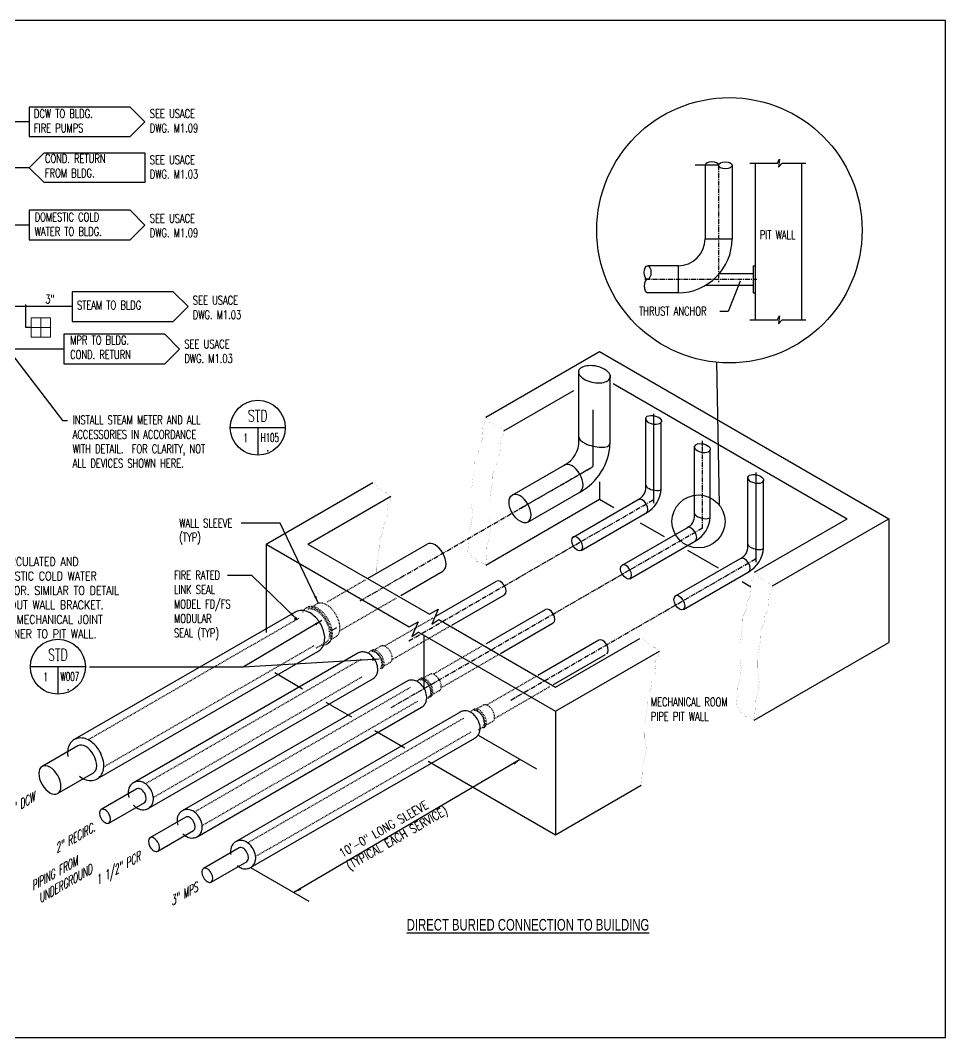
# Model space of a CAD drawing. Header units: inches. Extents: x 0 to 204, y 0 to 260.
# Drawn here: x 84 to 204, y 0 to 132 of the extents above; entities that cross this region are included whole.
import ezdxf
from ezdxf.enums import TextEntityAlignment as Align

# ---------------------------------------------------------------- set-up
doc = ezdxf.new("R2010")
doc.units = ezdxf.units.IN
doc.header["$LTSCALE"] = 0.5
doc.header["$MEASUREMENT"] = 0
doc.linetypes.add('CENTER', pattern=[2, 1.25, -0.25, 0.25, -0.25])
doc.linetypes.add('HIDDEN16', pattern=[0.023438, 0.015625, -0.007812])
doc.layers.get('0').update_dxf_attribs({"color": 255})
for name, color, linetype in [('FH-TITLES', 101, 'Continuous'), ('MU-DWG-TEXT', 21, 'Continuous'), ('MU-EXST', 253, 'Continuous'), ('MU-EXST-UTLDR', 253, 'Continuous'), ('MU-HDDN', 253, 'HIDDEN16'), ('MU-PIPE', 10, 'Continuous'), ('MU-TARGET', 52, 'Continuous'), ('MU-THIN-LINE', 204, 'Continuous')]:
    doc.layers.add(name, color=color, linetype=linetype)
doc.layers.add('PS_TEXT', color=52, linetype='Continuous', lineweight=13)
doc.styles.add('romans', font='romans.shx', dxfattribs={"width": 0.7})
doc.dimstyles.get("Standard").update_dxf_attribs({"dimtxt": 0.09375, "dimasz": 0.078125, "dimexe": 0.0625, "dimexo": 0.0625, "dimgap": 0.046875, "dimtad": 1, "dimdec": 8, "dimzin": 0, "dimdsep": 46, "dimlunit": 4, "dimtxsty": 'romans', "dimblk": 'ARCHTICK', "dimcen": 0.09, "dimclrd": 254, "dimclre": 254, "dimclrt": 151, "dimadec": 0, "dimazin": 0, "dimtfac": 1, "dimtdec": 8, "dimtofl": 0, "dimtmove": 0, "dimatfit": 3, "dimfxl": 1, "dimtolj": 1, "dimtzin": 0, "dimlwd": -1, "dimlwe": -1, "dimarcsym": 0})

# ---------------------------------------------------------------- blocks, each defined once
blk = doc.blocks.new('Pt of Demarcation')
at = {"layer": 'PS_TEXT'}
for p, q in [((-5, 0), (5, 0)), ((0, 5), (0, -5))]:
    blk.add_line(p, q, dxfattribs=at)
blk.add_lwpolyline([(-5, 5), (-5, -5), (5, -5), (5, 5)], close=True, dxfattribs=at)
for points in [[(-5, 5), (0, 0), (-5, 0), (-5, 5)], [(-5, 5), (0, 0), (0, 5), (-5, 5)], [(5, -5), (0, 0), (0, -5), (5, -5)], [(5, -5), (0, 0), (5, 0), (5, -5)]]:
    blk.add_solid(points, dxfattribs=at)
blk = doc.blocks.new('_ArchTick')
at = {"color": 0, "linetype": 'ByBlock', "const_width": 0.15}
blk.add_lwpolyline([(-0.5, -0.5), (0.5, 0.5)], dxfattribs=at)
blk = doc.blocks.new('DTLBUBB')
at = {"linetype": 'Continuous'}
for p, q in [((0.297, 0), (-0.297, 0)), ((0, 0), (0, -0.297))]:
    blk.add_line(p, q, dxfattribs=at)
blk.add_circle((0, 0), 0.297, dxfattribs=at)
at = {"color": 250}
for p in [(0, 0.067), (-0.154, -0.25), (0.11, -0.25)]:
    blk.add_point(p, dxfattribs=at)
at = {"style": 'romans'}
for tag, height, width, p in [('DTL#', 0.125, 0.7, (0, 0.067)), ('WHERE_CUT', 0.0938, 0.6, (-0.103, -0.169)), ('WHERE_DRAWN', 0.0938, 0.6, (0.117, -0.169))]:
    blk.add_attdef(tag, text='', height=height, dxfattribs=dict(at, width=width)).set_placement(p, align=Align.CENTER)

msp = doc.modelspace()

# ---------------------------------------------------------------- linework, layer by layer
for p, q in [((174.55, 113.19), (171.53, 113.19)), ((172.8, 113.19), (172.8, 103.65)), ((176.3, 113.19), (176.3, 103.65)), ((172.8, 103.65), (176.3, 103.65)), ((169.3, 100.15), (165.33, 100.15)), ((169.3, 100.15), (169.3, 96.65)), ((174.66, 99.15), (179.05, 99.15)), ((179.05, 100.15), (179.3, 100.15)), ((179.05, 100.15), (179.05, 96.65)), ((169.3, 96.65), (165.33, 96.65)), ((172.91, 97.65), (179.05, 97.65)), ((179.05, 96.65), (179.3, 96.65)), ((156.42, 77.22), (156.42, 86.55)), ((160.48, 77.04), (160.48, 85.98)), ((165.09, 71.3), (165.09, 80.39)), ((167.12, 71.21), (167.12, 79.91)), ((171.43, 67.64), (171.43, 76.73)), ((173.46, 67.55), (173.46, 76.25)), ((147.78, 70.4), (154.91, 74.52)), ((178.36, 63.64), (178.36, 72.73)), ((180.39, 63.55), (180.39, 72.25)), ((149.8, 66.89), (156.93, 71.01)), ((155.7, 64.96), (164.34, 69.95)), ((156.72, 63.21), (165.32, 68.18)), ((162.04, 61.31), (170.67, 66.29)), ((129.01, 59.57), (136.75, 64.04)), ((163.05, 59.55), (171.66, 64.52)), ((168.97, 57.31), (177.6, 62.29)), ((133.35, 57.39), (138.78, 60.53)), ((169.98, 55.55), (178.58, 60.52)), ((137.87, 54.67), (145.76, 59.22)), ((139.94, 53.52), (146.77, 57.47)), ((144.45, 51.15), (152.1, 55.57)), ((119.63, 55.21), (90.98, 38.67)), ((124.35, 52.84), (125.04, 53.24)), ((146.27, 49.86), (153.11, 53.81)), ((159.03, 51.57), (151.12, 47)), ((93.93, 33.57), (122.58, 50.11)), ((127.74, 49.88), (98.64, 33.08)), ((153.12, 45.81), (159.9, 49.73)), ((100.57, 29.73), (129.68, 46.54)), ((134.08, 46.22), (104.98, 29.42)), ((106.91, 26.07), (136.01, 42.88)), ((141.01, 42.22), (111.9, 25.42)), ((113.84, 22.07), (142.95, 38.88)), ((143.36, 39.25), (143.29, 39.21)), ((91.44, 37.87), (86.8, 35.19)), ((88.82, 31.68), (93.47, 34.36)), ((99.1, 32.28), (94.45, 29.6)), ((95.47, 27.85), (100.11, 30.53)), ((105.44, 28.62), (100.79, 25.94)), ((101.8, 24.19), (106.45, 26.87)), ((112.36, 24.62), (107.72, 21.94)), ((108.73, 20.19), (113.38, 22.87))]:
    msp.add_line(p, q)
at = {"color": 252, "linetype": 'CENTER'}
for p, q in [((174.55, 113.19), (174.55, 98.01)), ((164.99, 98.4), (179.5, 98.4)), ((172.45, 66.06), (172.45, 77.45)), ((128.07, 56.68), (158.25, 74.1)), ((148.78, 68.64), (158.25, 74.1)), ((134.35, 51.47), (166.11, 69.8)), ((132.09, 42.84), (172.45, 66.14)), ((147.62, 43.81), (179.37, 62.14))]:
    msp.add_line(p, q, dxfattribs=at)
for centre, radius, start, end in [((169.3, 103.65), 3.5, 270, 0), ((169.3, 103.65), 7, 270, 0), ((153.01, 77.36), 3.42, 296.2812, 2.2686), ((152.95, 77.39), 7.52, 298.579, 357.319), ((163.39, 71.37), 1.71, 296.2812, 2.2686), ((163.36, 71.39), 3.76, 298.579, 357.319), ((169.73, 67.71), 1.71, 296.2812, 2.2686), ((169.7, 67.73), 3.76, 298.579, 357.319), ((176.65, 63.71), 1.71, 296.2812, 2.2686), ((176.62, 63.73), 3.76, 298.579, 357.319)]:
    msp.add_arc(centre, radius, start, end)
for centre, major_axis, ratio, start_param, end_param in [((173.68, 113.19), (-0.875, 0), 0.512076, 3.141593, 6.283185), ((165.33, 97.53), (0, -0.875), 0.512076, 3.141593, 6.283185), ((158.45, 86.07), (2.05, -0.39), 0.510715, 3.062383, 6.203976), ((166.11, 80.15), (1.02, -0.2), 0.510715, 3.062383, 6.203976), ((158.45, 77.51), (-2.03, 0.47), 0.376443, 0, 3.141593), ((172.45, 76.49), (1.02, -0.2), 0.510715, 3.062383, 6.203976), ((155.54, 72.54), (-1.01, 1.75), 0.57735, 3.141593, 6.283185), ((179.37, 72.49), (1.02, -0.2), 0.510715, 3.062383, 6.203976), ((166.11, 71.45), (-1.01, 0.24), 0.376443, 0, 3.141593), ((148.8, 68.65), (-1.01, 1.75), 0.57735, 3.141593, 6.283185), ((164.65, 68.96), (-0.507, 0.877), 0.57735, 3.141593, 6.283185), ((172.45, 67.79), (-1.01, 0.24), 0.376443, 0, 3.141593), ((170.99, 65.3), (-0.507, 0.877), 0.57735, 3.141593, 6.283185), ((156.21, 64.09), (-0.507, 0.877), 0.57735, 3.141593, 6.283185), ((137.77, 62.28), (-1.01, 1.75), 0.57735, 3.141593, 6.283185), ((179.37, 63.79), (-1.01, 0.24), 0.376443, 0, 3.141593), ((177.92, 61.3), (-0.507, 0.877), 0.57735, 3.141593, 6.283185), ((162.55, 60.43), (-0.507, 0.877), 0.57735, 3.141593, 6.283185), ((146.27, 58.35), (-0.507, 0.877), 0.57735, 3.141593, 6.283185), ((169.48, 56.43), (-0.507, 0.877), 0.57735, 3.141593, 6.283185), ((152.6, 54.69), (-0.507, 0.877), 0.57735, 3.141593, 6.283185), ((159.53, 50.69), (-0.507, 0.877), 0.57735, 3.141593, 6.283185), ((92.45, 36.12), (-1.01, 1.76), 0.57735, 3.141593, 6.283185), ((87.81, 33.44), (1.01, -1.76), 0.57735, 3.141593, 6.283185), ((87.81, 33.44), (-1.01, 1.76), 0.57735, 3.141593, 6.283185), ((99.6, 31.41), (-0.507, 0.878), 0.57735, 3.141593, 6.283185), ((94.96, 28.73), (0.507, -0.878), 0.57735, 3.141593, 6.283185), ((94.96, 28.73), (-0.507, 0.878), 0.57735, 3.141593, 6.283185), ((105.94, 27.75), (-0.507, 0.878), 0.57735, 3.141593, 6.283185), ((101.3, 25.07), (0.507, -0.878), 0.57735, 3.141593, 6.283185), ((101.3, 25.07), (-0.507, 0.878), 0.57735, 3.141593, 6.283185), ((112.87, 23.75), (-0.507, 0.878), 0.57735, 3.141593, 6.283185), ((108.23, 21.07), (0.507, -0.878), 0.57735, 3.141593, 6.283185), ((108.23, 21.07), (-0.507, 0.878), 0.57735, 3.141593, 6.283185)]:
    msp.add_ellipse(centre, major_axis=major_axis, ratio=ratio, start_param=start_param, end_param=end_param)
for centre, major_axis in [((175.43, 113.19), (-0.875, 0)), ((165.33, 99.28), (0, -0.875))]:
    msp.add_ellipse(centre, major_axis=major_axis, ratio=0.512076)
at = {"extrusion": (0, 0, -1)}
for centre, major_axis, ratio, start_param, end_param in [((158.45, 86.07), (2.03, -0.44), 0.535196, 3.169823, 6.311416), ((166.11, 80.15), (1.02, -0.22), 0.535196, 3.169823, 6.311416), ((172.44, 76.49), (1.02, -0.22), 0.535196, 3.169823, 6.311416), ((179.37, 72.49), (1.02, -0.22), 0.535196, 3.169823, 6.311416), ((148.8, 68.65), (-1.01, 1.75), 0.57735, 3.141593, 6.283185), ((156.21, 64.09), (-0.507, 0.877), 0.57735, 3.141593, 6.283185), ((162.55, 60.43), (-0.507, 0.877), 0.57735, 3.141593, 6.283185), ((169.48, 56.43), (-0.507, 0.877), 0.57735, 3.141593, 6.283185)]:
    msp.add_ellipse(centre, major_axis=major_axis, ratio=ratio, start_param=start_param, end_param=end_param, dxfattribs=at)
for points, knots in [([(122.55, 50.09), (122.74, 50.2), (122.9, 50.34), (123.21, 50.73), (123.32, 50.98), (123.45, 51.5), (123.47, 51.76), (123.42, 52.52), (123.26, 53.02), (122.8, 53.95), (122.48, 54.37), (121.85, 54.94), (121.56, 55.14), (121.01, 55.36), (120.76, 55.42), (120.23, 55.43), (119.95, 55.38), (119.67, 55.23), (119.64, 55.21), (119.6, 55.19)], [6.271899, 6.271899, 6.271899, 6.271899, 6.505473, 6.505473, 6.826269, 6.826269, 7.147064, 7.147064, 7.756906, 7.756906, 8.366747, 8.366747, 8.782764, 8.782764, 9.089079, 9.089079, 9.395393, 9.395393, 9.436065, 9.436065, 9.436065, 9.436065]), ([(129.65, 46.52), (129.81, 46.61), (129.93, 46.72), (130.14, 46.98), (130.21, 47.12), (130.3, 47.4), (130.33, 47.53), (130.35, 47.8), (130.34, 47.93), (130.29, 48.32), (130.2, 48.58), (129.97, 49.06), (129.81, 49.28), (129.49, 49.61), (129.35, 49.73), (129, 49.93), (128.81, 50.01), (128.43, 50.06), (128.27, 50.06), (127.97, 49.99), (127.84, 49.94), (127.72, 49.87)], [6.271899, 6.271899, 6.271899, 6.271899, 6.511832, 6.511832, 6.751765, 6.751765, 6.991699, 6.991699, 7.231632, 7.231632, 7.749423, 7.749423, 8.267214, 8.267214, 8.631944, 8.631944, 8.996674, 8.996674, 9.244455, 9.244455, 9.436065, 9.436065, 9.436065, 9.436065]), ([(136, 42.87), (136.15, 42.95), (136.28, 43.07), (136.49, 43.33), (136.56, 43.47), (136.65, 43.75), (136.68, 43.88), (136.69, 44.15), (136.69, 44.28), (136.64, 44.67), (136.55, 44.93), (136.31, 45.4), (136.16, 45.62), (135.84, 45.95), (135.69, 46.07), (135.35, 46.27), (135.16, 46.35), (134.78, 46.41), (134.61, 46.41), (134.31, 46.34), (134.19, 46.29), (134.06, 46.22)], [6.271899, 6.271899, 6.271899, 6.271899, 6.511832, 6.511832, 6.751765, 6.751765, 6.991699, 6.991699, 7.231632, 7.231632, 7.749423, 7.749423, 8.267214, 8.267214, 8.631944, 8.631944, 8.996674, 8.996674, 9.244455, 9.244455, 9.436065, 9.436065, 9.436065, 9.436065]), ([(142.93, 38.87), (143.08, 38.95), (143.21, 39.07), (143.42, 39.33), (143.49, 39.47), (143.58, 39.75), (143.6, 39.88), (143.62, 40.15), (143.62, 40.28), (143.56, 40.67), (143.48, 40.93), (143.24, 41.4), (143.09, 41.62), (142.77, 41.95), (142.62, 42.07), (142.28, 42.27), (142.09, 42.35), (141.71, 42.41), (141.54, 42.41), (141.24, 42.34), (141.11, 42.29), (140.99, 42.22)], [6.271899, 6.271899, 6.271899, 6.271899, 6.511832, 6.511832, 6.751765, 6.751765, 6.991699, 6.991699, 7.231632, 7.231632, 7.749423, 7.749423, 8.267214, 8.267214, 8.631944, 8.631944, 8.996674, 8.996674, 9.244455, 9.244455, 9.436065, 9.436065, 9.436065, 9.436065]), ([(90.98, 38.67), (90.79, 38.56), (90.63, 38.42), (90.33, 38.03), (90.22, 37.77), (90.1, 37.26), (90.09, 36.99), (90.12, 36.65), (90.12, 36.57), (90.14, 36.48)], [3.1415927, 3.1415927, 3.1415927, 3.1415927, 3.3741188, 3.3741188, 3.6950583, 3.6950583, 4.0159979, 4.0159979, 4.1153481, 4.1153481, 4.1153481, 4.1153481]), ([(93.93, 33.57), (94.11, 33.68), (94.27, 33.82), (94.58, 34.21), (94.68, 34.47), (94.81, 34.98), (94.82, 35.25), (94.76, 36.02), (94.6, 36.52), (94.12, 37.45), (93.79, 37.88), (93.15, 38.44), (92.88, 38.62), (92.33, 38.83), (92.08, 38.89), (91.55, 38.89), (91.27, 38.83), (91.01, 38.69), (90.99, 38.68), (90.98, 38.67)], [3.141593, 3.141593, 3.141593, 3.141593, 3.374119, 3.374119, 3.695058, 3.695058, 4.015998, 4.015998, 4.633493, 4.633493, 5.250989, 5.250989, 5.655172, 5.655172, 5.960958, 5.960958, 6.266744, 6.266744, 6.283185, 6.283185, 6.283185, 6.283185]), ([(91.64, 33.91), (91.86, 33.74), (92.09, 33.6), (92.58, 33.41), (92.83, 33.35), (93.36, 33.35), (93.64, 33.41), (93.9, 33.55), (93.91, 33.56), (93.93, 33.57)], [5.325356, 5.325356, 5.325356, 5.325356, 5.6551722, 5.6551722, 5.9609582, 5.9609582, 6.2667442, 6.2667442, 6.2831853, 6.2831853, 6.2831853, 6.2831853]), ([(98.64, 33.08), (98.49, 32.99), (98.36, 32.88), (98.16, 32.61), (98.09, 32.48), (98, 32.2), (97.98, 32.07), (97.96, 31.8), (97.97, 31.68), (98, 31.42), (98.03, 31.3), (98.07, 31.18)], [3.141593, 3.141593, 3.141593, 3.141593, 3.379976, 3.379976, 3.618358, 3.618358, 3.856741, 3.856741, 4.095124, 4.095124, 4.341388, 4.341388, 4.341388, 4.341388]), ([(100.57, 29.73), (100.72, 29.82), (100.85, 29.94), (101.05, 30.2), (101.12, 30.34), (101.21, 30.61), (101.23, 30.75), (101.25, 31.01), (101.24, 31.14), (101.18, 31.59), (101.06, 31.9), (100.73, 32.46), (100.51, 32.72), (100.09, 33.03), (99.91, 33.13), (99.5, 33.25), (99.26, 33.28), (98.88, 33.2), (98.76, 33.15), (98.64, 33.08)], [3.141593, 3.141593, 3.141593, 3.141593, 3.379976, 3.379976, 3.618358, 3.618358, 3.856741, 3.856741, 4.095124, 4.095124, 4.729681, 4.729681, 5.364238, 5.364238, 5.731005, 5.731005, 6.097772, 6.097772, 6.283185, 6.283185, 6.283185, 6.283185]), ([(98.65, 30.18), (98.74, 30.08), (98.85, 29.98), (99.12, 29.79), (99.3, 29.69), (99.71, 29.56), (99.95, 29.54), (100.33, 29.62), (100.45, 29.66), (100.57, 29.73)], [5.093256, 5.093256, 5.093256, 5.093256, 5.364238, 5.364238, 5.731005, 5.731005, 6.097772, 6.097772, 6.283185, 6.283185, 6.283185, 6.283185]), ([(104.98, 29.42), (104.82, 29.33), (104.7, 29.22), (104.5, 28.96), (104.43, 28.82), (104.34, 28.54), (104.32, 28.41), (104.3, 28.14), (104.31, 28.02), (104.34, 27.79), (104.36, 27.68), (104.39, 27.58)], [3.141593, 3.141593, 3.141593, 3.141593, 3.379976, 3.379976, 3.618358, 3.618358, 3.856741, 3.856741, 4.095124, 4.095124, 4.299352, 4.299352, 4.299352, 4.299352]), ([(106.91, 26.07), (107.06, 26.16), (107.19, 26.28), (107.39, 26.54), (107.45, 26.68), (107.54, 26.95), (107.57, 27.09), (107.58, 27.35), (107.58, 27.48), (107.52, 27.93), (107.4, 28.24), (107.07, 28.8), (106.85, 29.06), (106.43, 29.37), (106.25, 29.47), (105.84, 29.59), (105.6, 29.62), (105.22, 29.54), (105.09, 29.49), (104.98, 29.42)], [3.141593, 3.141593, 3.141593, 3.141593, 3.379976, 3.379976, 3.618358, 3.618358, 3.856741, 3.856741, 4.095124, 4.095124, 4.729681, 4.729681, 5.364238, 5.364238, 5.731005, 5.731005, 6.097772, 6.097772, 6.283185, 6.283185, 6.283185, 6.283185]), ([(105.05, 26.46), (105.13, 26.38), (105.21, 26.31), (105.46, 26.13), (105.64, 26.03), (106.04, 25.9), (106.29, 25.88), (106.67, 25.96), (106.79, 26), (106.91, 26.07)], [5.151688, 5.151688, 5.151688, 5.151688, 5.364238, 5.364238, 5.731005, 5.731005, 6.097772, 6.097772, 6.283185, 6.283185, 6.283185, 6.283185]), ([(111.9, 25.42), (111.75, 25.33), (111.63, 25.22), (111.43, 24.96), (111.36, 24.82), (111.27, 24.54), (111.25, 24.41), (111.23, 24.14), (111.24, 24.02), (111.26, 23.84), (111.27, 23.79), (111.28, 23.75)], [3.141593, 3.141593, 3.141593, 3.141593, 3.379976, 3.379976, 3.618358, 3.618358, 3.856741, 3.856741, 4.095124, 4.095124, 4.191102, 4.191102, 4.191102, 4.191102]), ([(113.84, 22.07), (113.99, 22.16), (114.12, 22.28), (114.31, 22.54), (114.38, 22.68), (114.47, 22.95), (114.5, 23.09), (114.51, 23.35), (114.51, 23.48), (114.44, 23.93), (114.33, 24.24), (113.99, 24.8), (113.78, 25.06), (113.35, 25.37), (113.17, 25.47), (112.77, 25.59), (112.53, 25.62), (112.15, 25.54), (112.02, 25.49), (111.9, 25.42)], [3.141593, 3.141593, 3.141593, 3.141593, 3.379976, 3.379976, 3.618358, 3.618358, 3.856741, 3.856741, 4.095124, 4.095124, 4.729681, 4.729681, 5.364238, 5.364238, 5.731005, 5.731005, 6.097772, 6.097772, 6.283185, 6.283185, 6.283185, 6.283185]), ([(112.12, 22.33), (112.16, 22.3), (112.19, 22.27), (112.39, 22.13), (112.57, 22.03), (112.97, 21.9), (113.21, 21.88), (113.59, 21.96), (113.72, 22), (113.84, 22.07)], [5.27541, 5.27541, 5.27541, 5.27541, 5.364238, 5.364238, 5.731005, 5.731005, 6.097772, 6.097772, 6.283185, 6.283185, 6.283185, 6.283185])]:
    msp.add_open_spline(points, degree=3, knots=knots)
at = {"layer": 'DEFPOINTS'}
msp.add_lwpolyline([(0, 0), (204, 0), (204, 132), (0, 132)], close=True, dxfattribs=at)
at = {"layer": 'MU-DWG-TEXT'}
for p, q in [((174.65, 69.19), (174.34, 87.67)), ((143.36, 39.25), (150.95, 34.87)), ((113.84, 22.07), (121.42, 17.69))]:
    msp.add_line(p, q, dxfattribs=at)
for points in [[(177.35, 98.16), (175.8, 94.23), (174.71, 94.23)], [(148.81, 36.11), (119.44, 18.84)]]:
    msp.add_lwpolyline(points, dxfattribs=at)
for centre, radius in [((175.95, 104.76), 17.21), ((171.94, 66.98), 3.44)]:
    msp.add_circle(centre, radius, dxfattribs=at)
for points in [[(147.89, 35.7), (148.83, 36.09), (148.05, 35.43)], [(120.43, 19.2), (119.48, 18.81), (120.27, 19.47)]]:
    msp.add_solid(points, dxfattribs=at)
at = {"layer": 'MU-EXST'}
for p, q in [((85.14, 118.83), (40.9, 118.83)), ((85.14, 112.87), (77.96, 112.87)), ((85.14, 105.44), (74.49, 105.44)), ((90.72, 94.86), (84.69, 94.86)), ((89.62, 89.34), (60.35, 89.34))]:
    msp.add_line(p, q, dxfattribs=at)
for points in [[(85.14, 116.91), (98.22, 116.91), (100.14, 118.83), (98.22, 120.75), (85.14, 120.75), (85.14, 116.91)], [(87.06, 110.95), (85.14, 112.87), (87.06, 114.8), (100.14, 114.8), (100.14, 110.95), (87.06, 110.95)], [(85.14, 103.52), (98.22, 103.52), (100.14, 105.44), (98.22, 107.36), (85.14, 107.36), (85.14, 103.52)], [(90.72, 92.94), (103.81, 92.94), (105.73, 94.86), (103.81, 96.79), (90.72, 96.79), (90.72, 92.94)], [(89.62, 87.42), (102.71, 87.42), (104.63, 89.34), (102.71, 91.26), (89.62, 91.26), (89.62, 87.42)]]:
    msp.add_lwpolyline(points, dxfattribs=at)
at = {"layer": 'MU-EXST-UTLDR'}
for p, q in [((182.16, 113.41), (182.43, 113.98)), ((182.43, 113.98), (182.33, 112.94)), ((182.16, 113.41), (178.59, 113.41)), ((179.3, 113.41), (179.3, 93.09)), ((182.33, 112.94), (182.77, 113.41)), ((185.87, 113.41), (182.77, 113.41)), ((185.3, 113.41), (185.3, 93.09)), ((182.16, 93.09), (178.59, 93.09)), ((182.16, 93.09), (182.43, 93.66)), ((182.43, 93.66), (182.33, 92.62)), ((182.33, 92.62), (182.77, 93.09)), ((185.87, 93.09), (182.77, 93.09)), ((144.37, 80.5), (159.11, 89.01)), ((159.11, 89.01), (196.65, 67.34)), ((160.88, 84.87), (191.24, 67.34)), ((146.71, 78.73), (155.77, 83.96)), ((158.25, 81.46), (158.25, 74.1)), ((166.11, 80.96), (166.11, 69.36)), ((179.37, 73.31), (179.37, 61.7)), ((115.86, 64.04), (129.7, 72.03)), ((159.11, 72.13), (159.11, 69.85)), ((121.27, 64.04), (132.04, 70.26)), ((144.34, 61.32), (159.11, 69.85)), ((159.11, 69.85), (160.95, 68.78)), ((179.2, 60.38), (191.24, 67.34)), ((181.54, 58.62), (196.65, 67.34)), ((196.65, 67.34), (196.65, 51.29)), ((164.38, 66.81), (167.47, 65.02)), ((115.86, 64.04), (115.86, 52.55)), ((115.86, 64.04), (134.43, 53.32)), ((121.27, 64.04), (137.04, 54.93)), ((170.52, 63.26), (174.48, 60.98)), ((177.59, 59.18), (178.75, 58.51)), ((138.24, 54.24), (153.4, 45.49)), ((135.63, 52.63), (153.4, 42.37)), ((136.36, 45.31), (136.36, 52.21)), ((153.4, 45.49), (164.34, 51.8)), ((179.17, 41.21), (196.65, 51.29)), ((153.4, 42.37), (166.88, 50.15)), ((116.97, 47.36), (120.59, 45.27)), ((123.61, 43.52), (126.93, 41.61)), ((153.4, 42.37), (153.4, 26.33)), ((129.95, 39.86), (133.85, 37.61)), ((136.88, 35.86), (153.4, 26.33)), ((153.4, 26.33), (164.51, 32.74))]:
    msp.add_line(p, q, dxfattribs=at)
at = {"layer": 'MU-EXST-UTLDR', "const_width": 0.01}
for points in [[(144.38, 80.49), (144.27, 79.93), (143.87, 79.18), (143.93, 78.41), (143.87, 77.54), (143.4, 76.64), (143.34, 75.74), (142.84, 74.72), (142.88, 73.73), (142.69, 72.58), (142.6, 71.74), (142.47, 71.22), (142.49, 69.2), (142.66, 67.97), (142.44, 66.47), (142.18, 65.64), (142.14, 64.45), (142.01, 63.04)], [(144.38, 80.49), (144.78, 80.26), (144.88, 79.79), (145.45, 79.65), (145.52, 79.23), (146.14, 79.25), (146.19, 79.05), (146.41, 78.98), (146.71, 78.73)], [(146.71, 78.73), (146.6, 78.17), (146.19, 77.43), (146.25, 76.65), (146.19, 75.79), (145.73, 74.89), (145.67, 73.99), (145.17, 72.96), (145.2, 71.97), (145.01, 70.83), (144.92, 69.99), (144.8, 69.46), (144.81, 67.44), (144.99, 66.21), (144.77, 64.72), (144.5, 63.88), (144.46, 62.7), (144.33, 61.28)], [(129.72, 72.02), (130.11, 71.8), (130.21, 71.33), (130.78, 71.18), (130.86, 70.76), (131.47, 70.78), (131.52, 70.59), (131.75, 70.51), (132.04, 70.26)], [(132.04, 70.26), (131.93, 69.71), (131.53, 68.96), (131.59, 68.19), (131.53, 67.32), (131.06, 66.42), (131, 65.52), (130.5, 64.5), (130.53, 63.51), (130.35, 62.36), (130.26, 61.52), (130.13, 60.99), (130.14, 60.22)], [(142.01, 63.04), (142.41, 62.82), (142.5, 62.35), (143.07, 62.2), (143.15, 61.78), (143.76, 61.8), (143.81, 61.61), (144.04, 61.53), (144.33, 61.28)], [(179.22, 60.37), (179.11, 59.82), (178.7, 59.07), (178.76, 58.3), (178.7, 57.43), (178.24, 56.53), (178.18, 55.63), (177.68, 54.61), (177.71, 53.62), (177.52, 52.47), (177.43, 51.63), (177.31, 51.11), (177.32, 49.09), (177.5, 47.86), (177.28, 46.36), (177.01, 45.53), (176.97, 44.34), (176.84, 42.93)], [(179.22, 60.37), (179.61, 60.15), (179.71, 59.68), (180.28, 59.53), (180.36, 59.11), (180.97, 59.14), (181.02, 58.94), (181.25, 58.87), (181.54, 58.62)], [(181.54, 58.62), (181.43, 58.06), (181.03, 57.32), (181.09, 56.54), (181.03, 55.67), (180.56, 54.78), (180.5, 53.88), (180, 52.85), (180.03, 51.86), (179.85, 50.71), (179.76, 49.88), (179.63, 49.35), (179.65, 47.33), (179.82, 46.1), (179.6, 44.61), (179.34, 43.77), (179.29, 42.59), (179.17, 41.17)], [(164.55, 51.91), (164.95, 51.68), (165.05, 51.22), (165.62, 51.07), (165.69, 50.65), (166.31, 50.67), (166.36, 50.47), (166.58, 50.4), (166.88, 50.15)], [(166.88, 50.15), (166.76, 49.59), (166.36, 48.85), (166.42, 48.07), (166.36, 47.21), (165.9, 46.31), (165.83, 45.41), (165.34, 44.39), (165.37, 43.39), (165.18, 42.25), (165.09, 41.41), (164.97, 40.88), (164.98, 38.86), (165.16, 37.63), (164.94, 36.14), (164.67, 35.3), (164.63, 34.12), (164.5, 32.71)], [(176.84, 42.93), (177.24, 42.71), (177.34, 42.24), (177.91, 42.09), (177.98, 41.67), (178.6, 41.69), (178.65, 41.5), (178.87, 41.42), (179.17, 41.17)]]:
    msp.add_lwpolyline(points, dxfattribs=at)
at = {"layer": 'MU-EXST-UTLDR'}
for points in [[(137.04, 54.93), (138.19, 55.58), (137.36, 53.65), (138.27, 54.25)], [(134.43, 53.32), (135.57, 53.97), (134.75, 52.04), (135.65, 52.64)]]:
    msp.add_lwpolyline(points, dxfattribs=at)
at = {"layer": 'MU-HDDN'}
for p, q in [((123.81, 56.56), (128.73, 59.4)), ((125.41, 52.8), (132.76, 57.05)), ((122.48, 56.28), (121.89, 55.95)), ((120.09, 54.41), (92.78, 38.65)), ((131.2, 50.82), (137.57, 54.5)), ((132.21, 49.06), (139.71, 53.39)), ((124.93, 52.04), (124.33, 51.69)), ((94.8, 35.14), (122.12, 50.9)), ((123.59, 51.27), (122.23, 50.48)), ((129.53, 50.25), (129.36, 50.15)), ((130.75, 50.8), (129.88, 50.3)), ((143.76, 50.75), (137.54, 47.16)), ((128.2, 49.09), (100.22, 32.93)), ((138.55, 45.4), (145.92, 49.66)), ((131.97, 48.68), (131.1, 48.18)), ((101.23, 31.18), (128.41, 46.87)), ((137.08, 47.14), (136.22, 46.64)), ((150.76, 46.79), (144.46, 43.16)), ((134.54, 45.43), (106.56, 29.27)), ((138.31, 45.02), (137.44, 44.52)), ((145.48, 41.4), (152.67, 45.56)), ((107.57, 27.52), (135.55, 43.67)), ((137.22, 44.25), (137.04, 44.15)), ((142.8, 42.59), (142.62, 42.49)), ((144.01, 43.14), (143.15, 42.64)), ((141.47, 41.43), (113.48, 25.27)), ((145.24, 41.02), (144.37, 40.52)), ((114.5, 23.52), (142.49, 39.68)), ((143.91, 40.25), (143.36, 39.94)), ((144.15, 40.25), (144.03, 40.18))]:
    msp.add_line(p, q, dxfattribs=at)
for centre, major_axis, start_param, end_param in [((122.37, 53.39), (-1.35, 2.34), 3.658694, 6.720031), ((122.54, 53.5), (-1.35, 2.34), 3.141593, 6.283185), ((122.37, 53.39), (-1.23, 2.13), 3.631094, 6.201918), ((123.7, 54.16), (-1.23, 2.12), 3.141593, 6.283185), ((122.37, 53.39), (-1.35, 2.34), 2.711893, 3.576967), ((122.37, 53.39), (-1.23, 2.13), 3.141593, 3.536894), ((130.03, 48.98), (-0.68, 1.17), 3.220173, 6.720031), ((130.03, 48.98), (-0.61, 1.06), 3.141593, 6.201918), ((130.21, 49.08), (-0.68, 1.17), 3.141593, 6.283185), ((131.36, 49.74), (-0.61, 1.06), 3.141593, 6.283185), ((136.37, 45.32), (-0.68, 1.17), 3.141593, 6.720031), ((136.37, 45.32), (-0.61, 1.06), 3.141593, 6.201918), ((136.54, 45.42), (-0.68, 1.17), 3.141593, 6.283185), ((137.7, 46.08), (-0.61, 1.06), 3.141593, 6.283185), ((136.37, 45.32), (-0.68, 1.17), 2.676593, 3.141593), ((143.3, 41.32), (-0.68, 1.17), 3.220173, 6.720031), ((143.3, 41.32), (-0.61, 1.06), 3.141593, 6.201918), ((143.47, 41.42), (-0.68, 1.17), 3.141593, 6.283185), ((144.63, 42.08), (-0.61, 1.06), 3.141593, 6.283185)]:
    msp.add_ellipse(centre, major_axis=major_axis, ratio=0.57735, start_param=start_param, end_param=end_param, dxfattribs=at)
at = {"layer": 'MU-PIPE'}
msp.add_line((84.69, 94.86), (79.15, 94.86), dxfattribs=at)
msp.add_point((135.05, 44.55), dxfattribs=at)
at = {"layer": 'MU-TARGET'}
msp.add_lwpolyline([(85.39, 92.15), (84.69, 92.15), (84.69, 95.13)], dxfattribs=at)
at = {"layer": 'MU-THIN-LINE'}
for p, q in [((119.68, 54.45), (119.58, 54.39)), ((119.78, 54.28), (119.68, 54.22))]:
    msp.add_line(p, q, dxfattribs=at)
msp.add_ellipse((119.63, 54.31), major_axis=(-0.0507, 0.0878), ratio=0.57735, dxfattribs=at)
for major_axis, start_param, end_param in [((-0.076, 0.132), 3.597246, 7.124254), ((-0.0507, 0.0878), 3.141593, 6.283185), ((-0.076, 0.132), 2.300524, 2.68594)]:
    msp.add_ellipse((119.73, 54.37), major_axis=major_axis, ratio=0.57735, start_param=start_param, end_param=end_param, dxfattribs=at)

# ---------------------------------------------------------------- block references
at = {"layer": 'MU-DWG-TEXT'}
ref = msp.add_blockref('DTLBUBB', (114.78, 79.14), dxfattribs=dict(at, xscale=12, yscale=12, zscale=12))
ref.add_attrib('DTL#', 'STD', dxfattribs={"layer": '0', "height": 1.5, "style": 'romans', "width": 0.7}).set_placement((114.78, 79.94), align=Align.CENTER)
ref.add_attrib('WHERE_CUT', '1', dxfattribs={"layer": '0', "height": 1.12, "style": 'romans', "width": 0.6}).set_placement((113.18, 77.26), align=Align.CENTER)
ref.add_attrib('WHERE_DRAWN', 'H105', dxfattribs={"layer": '0', "height": 1.125, "style": 'romans', "width": 0.6}).set_placement((116.34, 77.29), align=Align.CENTER)
ref = msp.add_blockref('DTLBUBB', (88.85, 48.13), dxfattribs=dict(at, xscale=12, yscale=12.00000000000001, zscale=12))
ref.add_attrib('DTL#', 'STD', dxfattribs={"layer": '0', "height": 1.5, "style": 'romans', "width": 0.7}).set_placement((88.85, 48.93), align=Align.CENTER)
ref.add_attrib('WHERE_CUT', '1', dxfattribs={"layer": '0', "height": 1.12, "style": 'romans', "width": 0.6}).set_placement((87.25, 46.26), align=Align.CENTER)
ref.add_attrib('WHERE_DRAWN', 'W007', dxfattribs={"layer": '0', "height": 1.125, "style": 'romans', "width": 0.6}).set_placement((90.4, 46.28), align=Align.CENTER)
at = {"layer": 'MU-TARGET', "xscale": 0.25, "yscale": 0.25, "zscale": 0.25}
msp.add_blockref('Pt of Demarcation', (86.64, 92.15), dxfattribs=at)

# ---------------------------------------------------------------- texts
at = {"layer": 'FH-TITLES', "insert": (134.1, 15.4), "char_height": 1.5, "width": 42.811, "attachment_point": 1, "style": 'romans'}
msp.add_mtext('{\\fArial|b0|i0|c0|p34;\\LDIRECT BURIED CONNECTION TO BUILDING}', dxfattribs=at)
at = {"layer": 'MU-DWG-TEXT', "style": 'romans', "width": 0.7}
for s, p in [('WALL SLEEVE', (104.59, 66.2)), ('(TYP)', (104.59, 64.37))]:
    msp.add_text(s, height=1.125, dxfattribs=at).set_placement(p)
at = {"layer": 'MU-DWG-TEXT', "style": 'romans', "oblique": 30, "width": 0.7}
for s, p in [('8" DCW', (82.49, 28.75)), ('2" RECIRC.', (88.69, 23.93)), ('1 1/2" PCR', (93.98, 19.78)), ('3" MPS', (103.66, 17.09))]:
    msp.add_text(s, height=1.125, rotation=30, dxfattribs=at).set_placement(p)
at = {"layer": 'MU-DWG-TEXT', "char_height": 1.125, "attachment_point": 1, "style": 'romans'}
for s, insert, width in [('SEE USACE\\PDWG. M1.09', (100.77, 120.46), 14.1019), ('SEE USACE\\PDWG. M1.03', (100.77, 114.47), 14.1019), ('SEE USACE\\PDWG. M1.09', (100.77, 106.87), 14.1019), ('\\PPIT WALL', (179.89, 106.62), 14.3625), ('SEE USACE\\PDWG. M1.03', (106.35, 96.24), 14.1019), ('\\PTHRUST ANCHOR', (164.24, 96.71), 14.3625), ('SEE USACE\\PDWG. M1.03', (105.25, 90.56), 14.1019), ('INSTALL STEAM METER AND ALL ACCESSORIES IN ACCORDANCE WITH DETAIL.  FOR CLARITY, NOT ALL DEVICES SHOWN HERE.', (90.77, 80.71), 19.595), ('{\\W0.8;RECIRCULATED AND\\PDOMESTIC COLD WATER\\PANCHOR. SIMILAR TO DETAIL\\PWITHOUT WALL BRACKET.\\PBOLT MECHANICAL JOINT\\PRETAINER TO PIT WALL.}', (79.93, 62.33), 25.483), ('FIRE RATED\\PLINK SEAL MODEL FD/FS MODULAR SEAL (TYP)', (103.91, 60.57), 8.1855), ('MECHANICAL ROOM\\PPIPE PIT WALL', (165.76, 44.12), 14.3625)]:
    msp.add_mtext(s, dxfattribs=dict(at, insert=insert, width=width))
at = {"layer": 'MU-DWG-TEXT', "char_height": 1.125, "attachment_point": 1, "rotation": 30, "style": 'romans'}
for s, insert, width in [('{\\W0.8;10\'-0" LONG SLEEVE \\P(TYPICAL EACH SERVICE)}', (125.18, 24.31), 39.0941), ('{\\Q30;PIPING FROM\\PUNDERGROUND}', (85.03, 20.03), 9.2234)]:
    msp.add_mtext(s, dxfattribs=dict(at, insert=insert, width=width))
at = {"layer": 'MU-EXST', "char_height": 1.125, "style": 'romans'}
for s, insert, width, attachment_point in [('DCW TO BLDG.\\PFIRE PUMPS', (85.74, 120.46), 14.1019, 1), ('\\A1;COND. RETURN\\PFROM BLDG.', (87.17, 114.63), 12.5625, 1), ('DOMESTIC COLD\\PWATER TO BLDG.', (85.84, 107.04), 12.5039, 1), ('\\A1;3"', (87.82, 96.4), 10.95, 2), ('STEAM TO BLDG', (91.32, 95.61), 10.6101, 1), ('\\A1;MPR TO BLDG.\\PCOND. RETURN', (90.45, 91.07), 12.5625, 1)]:
    msp.add_mtext(s, dxfattribs=dict(at, insert=insert, width=width, attachment_point=attachment_point))

# ---------------------------------------------------------------- leaders
at = {"layer": 'MU-DWG-TEXT'}
for points, override in [([(79.7, 92.82), (89.45, 80.07), (90.09, 80.07)], {"dimscale": 12, "dimtad": 0, "dimfxl": 0.75}), ([(122.63, 56.41), (117.67, 66.77), (112.64, 66.77)], {"dimscale": 12, "dimgap": 0.046875, "dimtad": 0, "dimfxl": 0.75}), ([(119.75, 54.37), (114, 59.95), (110.83, 59.95)], {"dimscale": 12, "dimgap": 0.046875, "dimtad": 0, "dimfxl": 0.75}), ([(123.07, 54.12), (112.9, 48.08), (92.96, 48.08)], {"dimscale": 12, "dimtad": 0, "dimfxl": 0.75}), ([(130.54, 49.11), (112.9, 48.08)], {"dimscale": 12, "dimtad": 0, "dimfxl": 0.75})]:
    msp.add_leader(points, dimstyle='Standard', override=override, dxfattribs=at)

doc.saveas('drawing.dxf')
